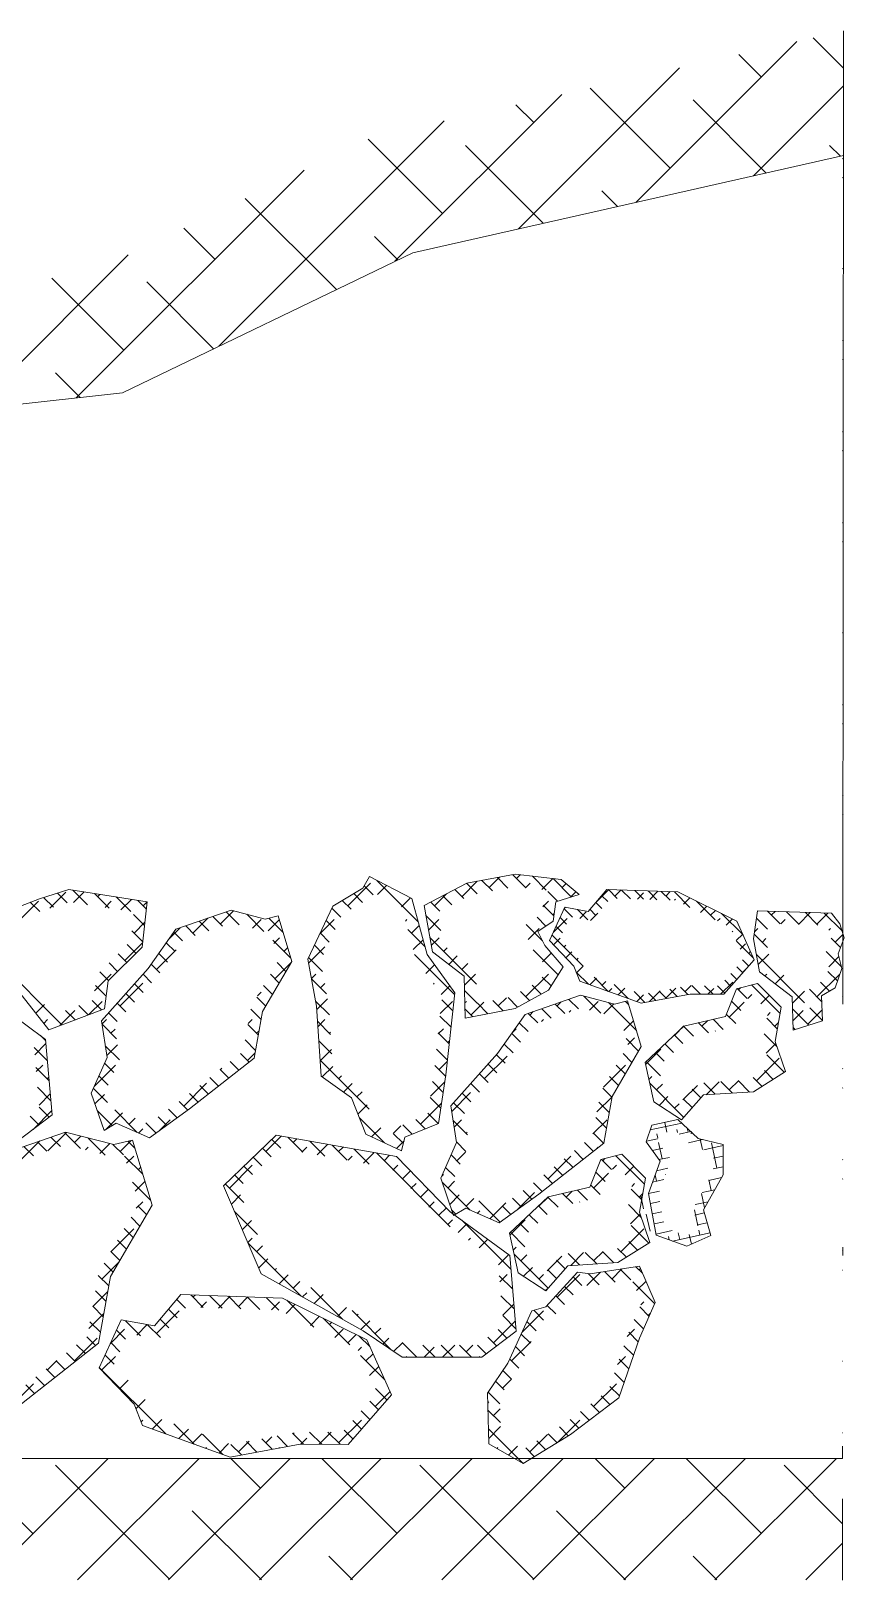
# Model space of a CAD drawing. Header units: inches. Extents: x 523 to 1492, y 69 to 539.
# Drawn here: x 1061.45 to 1071.48, y 179.98 to 199.08 of the extents above; entities that cross this region are included whole.
import ezdxf

# ---------------------------------------------------------------- set-up
doc = ezdxf.new("R2010")
doc.units = ezdxf.units.IN
doc.header["$MEASUREMENT"] = 0
doc.linetypes.add('ACAD_ISO10W100', pattern=[18, 12, -3, 0, -3])

# ---------------------------------------------------------------- blocks, each defined once
blk = doc.blocks.new('Полное обрушение')
at = {"color": 7, "linetype": 'ByBlock', "lineweight": 15}
for p, q in [((1978.844, -1385.265), (1979.185, -1384.924)), ((1979.351, -1385.207), (1979.672, -1384.886)), ((1979.578, -1384.98), (1979.487, -1384.89)), ((1979.793, -1385.214), (1980.05, -1384.957)), ((1980.251, -1385.205), (1979.993, -1384.946)), ((1975.3, -1385.692), (1975.684, -1385.307)), ((1975.893, -1385.412), (1975.785, -1385.304)), ((1975.792, -1385.513), (1976.009, -1385.296)), ((1976.292, -1385.496), (1976.089, -1385.293)), ((1976.117, -1385.502), (1976.335, -1385.285)), ((1976.443, -1385.491), (1976.66, -1385.274)), ((1976.596, -1385.486), (1976.443, -1385.333)), ((1976.768, -1385.48), (1976.986, -1385.263)), ((1977.151, -1385.412), (1977.001, -1385.262)), ((1977.093, -1385.469), (1977.311, -1385.252)), ((1977.622, -1385.569), (1977.305, -1385.252)), ((1978.237, -1385.435), (1978.119, -1385.317)), ((1978.228, -1385.432), (1978.677, -1384.983)), ((1978.455, -1385.205), (1978.356, -1385.105)), ((1978.569, -1385.54), (1978.807, -1385.301)), ((1978.953, -1385.253), (1978.682, -1384.982)), ((1979.356, -1385.207), (1979.241, -1385.092)), ((1980.172, -1385.284), (1980.429, -1385.027)), ((1980.925, -1385.429), (1980.545, -1385.049)), ((1980.55, -1385.355), (1980.806, -1385.099)), ((1980.879, -1385.475), (1981.101, -1385.253)), ((1982.001, -1386.044), (1983.018, -1385.027)), ((1983.007, -1385.371), (1982.785, -1385.149)), ((1983.114, -1385.38), (1983.333, -1385.161)), ((1983.739, -1385.654), (1983.177, -1385.092)), ((1990.158, -1385.625), (1990.519, -1385.264)), ((1990.497, -1385.571), (1990.235, -1385.309)), ((1990.656, -1385.576), (1990.895, -1385.337)), ((1991.087, -1385.713), (1990.691, -1385.317)), ((1974.678, -1385.999), (1975.141, -1385.536)), ((1975.043, -1385.819), (1974.886, -1385.662)), ((1975.463, -1385.611), (1975.307, -1385.454)), ((1975.684, -1385.517), (1975.658, -1385.491)), ((1977.329, -1385.548), (1977.478, -1385.399)), ((1977.474, -1385.718), (1977.623, -1385.569)), ((1978.399, -1385.718), (1978.371, -1385.69)), ((1978.656, -1385.902), (1978.922, -1385.636)), ((1978.928, -1385.677), (1978.792, -1385.541)), ((1981.175, -1385.628), (1981.397, -1385.406)), ((1981.599, -1385.654), (1981.301, -1385.356)), ((1981.471, -1385.782), (1981.693, -1385.559)), ((1982.417, -1385.679), (1982.195, -1385.457)), ((1983.372, -1385.571), (1983.591, -1385.352)), ((1983.653, -1385.739), (1983.872, -1385.521)), ((1983.905, -1385.937), (1984.13, -1385.711)), ((1988.783, -1385.654), (1988.685, -1385.556)), ((1988.703, -1385.734), (1988.917, -1385.519)), ((1989.335, -1385.756), (1989.072, -1385.494)), ((1989.09, -1385.795), (1989.451, -1385.434)), ((1989.722, -1385.695), (1989.568, -1385.541)), ((1989.624, -1385.71), (1989.985, -1385.349)), ((1989.905, -1385.429), (1989.847, -1385.371)), ((1990.997, -1385.684), (1991.236, -1385.445)), ((1991.333, -1385.797), (1991.565, -1385.566)), ((1991.805, -1385.981), (1991.365, -1385.541)), ((1971.558, -1386.265), (1971.991, -1385.832)), ((1972.169, -1386.103), (1971.902, -1385.835)), ((1972.145, -1386.127), (1972.456, -1385.816)), ((1972.626, -1386.11), (1972.336, -1385.82)), ((1972.61, -1386.111), (1972.921, -1385.8)), ((1973.06, -1386.096), (1972.955, -1385.99)), ((1973.075, -1386.095), (1973.386, -1385.784)), ((1973.292, -1385.878), (1973.204, -1385.79)), ((1973.393, -1386.225), (1973.659, -1385.96)), ((1973.991, -1386.372), (1974.52, -1385.843)), ((1974.412, -1386.13), (1974.255, -1385.974)), ((1974.622, -1386.026), (1974.558, -1385.962)), ((1974.793, -1385.884), (1974.675, -1385.766)), ((1977.752, -1386.014), (1977.571, -1385.833)), ((1977.618, -1385.888), (1977.767, -1385.739)), ((1977.818, -1386.002), (1978.077, -1385.743)), ((1978.019, -1385.966), (1977.858, -1385.805)), ((1978.2, -1385.934), (1978.405, -1385.729)), ((1978.666, -1386.299), (1978.329, -1385.962)), ((1978.345, -1386.103), (1978.504, -1385.945)), ((1978.68, -1385.878), (1978.648, -1385.846)), ((1978.854, -1386.153), (1979.07, -1385.937)), ((1981.441, -1386.26), (1981.813, -1385.888)), ((1981.747, -1386.251), (1981.489, -1385.993)), ((1982.317, -1386.028), (1982.279, -1385.99)), ((1984.049, -1386.241), (1984.274, -1386.016)), ((1984.429, -1386.344), (1984.075, -1385.99)), ((1985.335, -1386.303), (1985.681, -1385.956)), ((1985.702, -1386.27), (1985.427, -1385.995)), ((1985.804, -1386.283), (1986.223, -1385.863)), ((1986.089, -1386.208), (1985.871, -1385.99)), ((1986.208, -1385.878), (1986.199, -1385.869)), ((1986.412, -1386.124), (1986.732, -1385.803)), ((1986.882, -1386.103), (1986.555, -1385.776)), ((1986.83, -1386.154), (1987.066, -1385.918)), ((1987.164, -1386.269), (1987.4, -1386.033)), ((1987.555, -1386.327), (1987.188, -1385.96)), ((1989.007, -1386.327), (1988.739, -1386.059)), ((1988.748, -1386.137), (1989.019, -1385.866)), ((1971.72, -1386.552), (1971.529, -1386.36)), ((1971.589, -1386.683), (1971.823, -1386.448)), ((1971.874, -1386.257), (1971.832, -1386.215)), ((1973.387, -1386.68), (1973.715, -1386.353)), ((1973.516, -1386.552), (1973.427, -1386.462)), ((1973.706, -1386.292), (1973.629, -1386.215)), ((1974.16, -1386.508), (1974.001, -1386.349)), ((1974.257, -1386.291), (1974.243, -1386.276)), ((1977.935, -1387.142), (1978.701, -1386.376)), ((1978.444, -1386.319), (1978.602, -1386.16)), ((1978.666, -1386.613), (1978.505, -1386.453)), ((1978.939, -1386.517), (1979.342, -1386.114)), ((1979.287, -1386.486), (1979.017, -1386.215)), ((1980.561, -1387.589), (1981.713, -1386.437)), ((1981.678, -1386.631), (1981.486, -1386.439)), ((1981.831, -1386.663), (1982.26, -1386.234)), ((1982.123, -1386.732), (1981.879, -1386.488)), ((1982.167, -1386.327), (1981.976, -1386.136)), ((1984.193, -1386.546), (1984.418, -1386.321)), ((1985.564, -1386.581), (1985.422, -1386.439)), ((1987.498, -1386.384), (1987.734, -1386.148)), ((1987.812, -1386.519), (1988.027, -1386.304)), ((1988.137, -1386.46), (1987.874, -1386.197)), ((1988.794, -1386.541), (1989.065, -1386.269)), ((1990.787, -1388.589), (1992.903, -1386.472)), ((1971.566, -1387.155), (1971.943, -1386.778)), ((1972.474, -1388.043), (1973.66, -1386.857)), ((1973.616, -1387.1), (1973.358, -1386.842)), ((1973.736, -1386.941), (1974.153, -1386.524)), ((1973.85, -1386.826), (1973.807, -1386.783)), ((1974.063, -1386.725), (1973.929, -1386.591)), ((1978.359, -1386.934), (1978.21, -1386.786)), ((1978.408, -1386.669), (1978.364, -1386.625)), ((1978.551, -1387.354), (1979.165, -1386.74)), ((1978.935, -1387.031), (1978.722, -1386.818)), ((1981.104, -1387.839), (1982.09, -1386.853)), ((1981.374, -1386.776), (1981.288, -1386.69)), ((1984.705, -1387.069), (1984.3, -1386.664)), ((1984.337, -1386.851), (1984.562, -1386.626)), ((1985.141, -1386.946), (1985.589, -1386.497)), ((1985.31, -1386.776), (1985.219, -1386.685)), ((1988.453, -1387.225), (1987.965, -1386.737)), ((1987.997, -1386.783), (1988.213, -1386.568)), ((1988.183, -1387.046), (1988.398, -1386.831)), ((1989.232, -1387.001), (1988.796, -1386.565)), ((1988.961, -1386.822), (1989.173, -1386.61)), ((1989.186, -1387.047), (1989.398, -1386.834)), ((1971.875, -1387.155), (1971.627, -1386.907)), ((1973.853, -1387.138), (1974.002, -1386.989)), ((1974.008, -1387.298), (1973.898, -1387.189)), ((1974.001, -1387.305), (1974.149, -1387.156)), ((1978.098, -1387.302), (1977.936, -1387.14)), ((1978.094, -1386.984), (1978.056, -1386.946)), ((1980.925, -1387.225), (1980.779, -1387.079)), ((1981.248, -1387.099), (1981.037, -1386.888)), ((1981.813, -1387.32), (1981.598, -1387.105)), ((1984.361, -1387.276), (1984.706, -1386.931)), ((1985.535, -1387.45), (1985.124, -1387.039)), ((1985.261, -1387.274), (1985.481, -1387.055)), ((1988.368, -1387.31), (1988.584, -1387.095)), ((1989.411, -1387.271), (1989.623, -1387.059)), ((1972.169, -1387.899), (1971.608, -1387.337)), ((1971.664, -1387.506), (1971.899, -1387.271)), ((1971.861, -1387.758), (1972.079, -1387.54)), ((1973.197, -1387.579), (1972.983, -1387.365)), ((1973.079, -1388.306), (1973.781, -1387.605)), ((1973.451, -1387.384), (1973.404, -1387.337)), ((1974.148, -1387.472), (1974.297, -1387.323)), ((1974.545, -1387.835), (1974.243, -1387.534)), ((1974.295, -1387.639), (1974.444, -1387.49)), ((1974.443, -1387.806), (1974.624, -1387.625)), ((1974.729, -1387.834), (1974.94, -1387.623)), ((1975.045, -1387.832), (1975.256, -1387.621)), ((1975.422, -1387.769), (1975.274, -1387.621)), ((1976.822, -1387.94), (1977.172, -1387.591)), ((1977.314, -1387.763), (1977.663, -1387.414)), ((1977.465, -1387.612), (1977.372, -1387.519)), ((1977.767, -1387.6), (1977.603, -1387.436)), ((1977.806, -1387.586), (1978.103, -1387.288)), ((1978.726, -1387.628), (1978.943, -1387.411)), ((1979.353, -1387.899), (1978.792, -1387.337)), ((1978.972, -1387.831), (1979.193, -1387.61)), ((1980.86, -1387.609), (1980.588, -1387.337)), ((1981.439, -1387.844), (1981.224, -1387.629)), ((1981.626, -1387.582), (1981.606, -1387.562)), ((1984.259, -1387.828), (1984.633, -1387.453)), ((1984.412, -1387.674), (1984.307, -1387.569)), ((1984.634, -1387.447), (1984.524, -1387.337)), ((1985.427, -1387.557), (1985.646, -1387.338)), ((1985.593, -1387.84), (1985.812, -1387.621)), ((1988.573, -1387.555), (1988.785, -1387.342)), ((1988.785, -1387.792), (1988.997, -1387.579)), ((1989.351, -1388.123), (1988.79, -1387.562)), ((1989.979, -1387.748), (1989.568, -1387.337)), ((1989.635, -1387.495), (1989.848, -1387.283)), ((1989.695, -1387.884), (1989.961, -1387.619)), ((1972.05, -1388.018), (1972.357, -1387.711)), ((1972.774, -1388.054), (1972.481, -1387.762)), ((1973.557, -1388.072), (1973.344, -1387.86)), ((1973.87, -1387.936), (1973.772, -1387.838)), ((1973.892, -1387.942), (1974.14, -1387.694)), ((1974.047, -1388.237), (1974.278, -1388.006)), ((1974.108, -1387.726), (1974.056, -1387.674)), ((1974.857, -1387.833), (1974.715, -1387.691)), ((1975.351, -1387.841), (1975.531, -1387.66)), ((1975.616, -1387.89), (1975.796, -1387.709)), ((1975.893, -1387.927), (1975.649, -1387.682)), ((1975.881, -1387.939), (1976.061, -1387.759)), ((1976.297, -1388.016), (1976.035, -1387.754)), ((1976.146, -1387.988), (1976.327, -1387.808)), ((1976.412, -1388.037), (1976.68, -1387.768)), ((1976.612, -1388.016), (1976.443, -1387.848)), ((1976.679, -1387.769), (1976.679, -1387.769)), ((1976.814, -1388.088), (1976.891, -1388.011)), ((1977.074, -1387.85), (1976.91, -1387.686)), ((1977.305, -1387.766), (1977.229, -1387.691)), ((1977.501, -1388.299), (1977.92, -1387.88)), ((1977.78, -1388.226), (1977.565, -1388.011)), ((1977.901, -1387.899), (1977.89, -1387.887)), ((1978.053, -1388.196), (1978.289, -1387.96)), ((1979.261, -1387.991), (1979.482, -1387.77)), ((1979.55, -1388.151), (1979.787, -1387.914)), ((1980.027, -1388.123), (1979.825, -1387.921)), ((1979.908, -1388.243), (1980.164, -1387.986)), ((1980.549, -1388.05), (1980.857, -1387.742)), ((1980.849, -1388.047), (1980.813, -1388.011)), ((1981.148, -1388.244), (1981.42, -1387.972)), ((1981.457, -1388.311), (1981.157, -1388.011)), ((1984.192, -1388.343), (1984.531, -1388.004)), ((1984.502, -1388.213), (1984.236, -1387.947)), ((1985.758, -1388.124), (1985.978, -1387.904)), ((1985.961, -1387.876), (1985.871, -1387.786)), ((1988.997, -1388.029), (1989.209, -1387.816)), ((1990.118, -1388.336), (1989.793, -1388.011)), ((1989.809, -1388.219), (1990.042, -1387.986)), ((1972.036, -1388.481), (1972.345, -1388.171)), ((1972.394, -1388.572), (1972.044, -1388.222)), ((1972.369, -1388.597), (1972.77, -1388.196)), ((1972.763, -1388.492), (1972.506, -1388.235)), ((1973.393, -1388.358), (1973.323, -1388.287)), ((1974.333, -1388.399), (1973.965, -1388.032)), ((1974.174, -1388.558), (1974.405, -1388.327)), ((1976.62, -1388.731), (1977.312, -1388.039)), ((1977.424, -1388.319), (1977.178, -1388.074)), ((1978.276, -1388.273), (1978.238, -1388.235)), ((1978.387, -1388.311), (1978.622, -1388.076)), ((1978.575, -1388.123), (1978.477, -1388.025)), ((1978.72, -1388.427), (1978.956, -1388.191)), ((1979.054, -1388.542), (1979.29, -1388.306)), ((1979.248, -1388.348), (1979.163, -1388.262)), ((1980.284, -1388.315), (1980.541, -1388.058)), ((1980.7, -1388.348), (1980.38, -1388.028)), ((1980.661, -1388.387), (1980.845, -1388.203)), ((1981.192, -1388.649), (1981.464, -1388.377)), ((1985.759, -1388.123), (1985.756, -1388.12)), ((1985.872, -1388.459), (1986.131, -1388.2)), ((1989.209, -1388.266), (1989.421, -1388.053)), ((1989.421, -1388.503), (1989.633, -1388.29)), ((1990.135, -1388.342), (1990.368, -1388.11)), ((1990.461, -1388.466), (1990.693, -1388.233)), ((1990.84, -1388.609), (1990.467, -1388.235)), ((1991.43, -1388.3), (1991.216, -1388.087)), ((1972.71, -1388.705), (1972.759, -1388.656)), ((1973.21, -1388.624), (1973.12, -1388.534)), ((1973.148, -1388.686), (1973.406, -1388.428)), ((1974.481, -1388.7), (1974.731, -1388.45)), ((1974.68, -1388.747), (1974.67, -1388.736)), ((1974.846, -1388.785), (1975.096, -1388.535)), ((1975.007, -1388.624), (1974.864, -1388.481)), ((1975.21, -1388.869), (1975.458, -1388.621)), ((1975.68, -1388.848), (1975.448, -1388.616)), ((1976.935, -1388.728), (1976.694, -1388.487)), ((1978.962, -1388.51), (1978.912, -1388.46)), ((1979.292, -1388.753), (1979.508, -1388.537)), ((1979.672, -1388.771), (1979.585, -1388.684)), ((1981.511, -1388.814), (1981.381, -1388.684)), ((1984.16, -1388.824), (1984.482, -1388.502)), ((1984.188, -1388.797), (1984.164, -1388.773)), ((1984.474, -1388.634), (1984.3, -1388.46)), ((1985.984, -1388.797), (1985.922, -1388.735)), ((1985.94, -1388.84), (1986.199, -1388.581)), ((1986.195, -1388.559), (1986.096, -1388.46)), ((1989.438, -1388.934), (1989.797, -1388.576)), ((1989.576, -1388.797), (1989.475, -1388.696)), ((1989.798, -1388.569), (1989.688, -1388.46)), ((1991.234, -1388.553), (1991.14, -1388.46)), ((1973.16, -1389.123), (1973.475, -1388.808)), ((1973.422, -1389.284), (1973.186, -1389.049)), ((1975.477, -1389.051), (1975.69, -1388.839)), ((1975.709, -1389.269), (1975.921, -1389.057)), ((1976.566, -1389.234), (1976.875, -1388.925)), ((1976.83, -1389.073), (1976.667, -1388.909)), ((1979.478, -1389.016), (1979.693, -1388.801)), ((1979.663, -1389.28), (1979.878, -1389.065)), ((1981.269, -1389.021), (1981.227, -1388.98)), ((1981.236, -1389.055), (1981.508, -1388.782)), ((1984.128, -1389.305), (1984.45, -1388.983)), ((1986.009, -1389.221), (1986.267, -1388.962)), ((1989.369, -1389.452), (1989.716, -1389.106)), ((1989.678, -1389.348), (1989.415, -1389.085)), ((1991.142, -1389.476), (1991.471, -1389.146)), ((1991.455, -1389.329), (1991.178, -1389.052)), ((1991.184, -1388.984), (1991.316, -1388.852)), ((1972.972, -1389.761), (1973.407, -1389.325)), ((1973.659, -1389.971), (1973.098, -1389.41)), ((1975.94, -1389.487), (1976.152, -1389.274)), ((1976.397, -1389.565), (1976.017, -1389.185)), ((1976.027, -1389.849), (1976.383, -1389.492)), ((1976.732, -1389.517), (1976.951, -1389.298)), ((1980.371, -1389.919), (1979.81, -1389.358)), ((1979.854, -1389.538), (1980.067, -1389.325)), ((1981.279, -1389.46), (1981.552, -1389.188)), ((1981.494, -1389.695), (1981.282, -1389.483)), ((1983.211, -1390.671), (1984.418, -1389.464)), ((1984.412, -1389.47), (1984.135, -1389.193)), ((1986.208, -1389.47), (1986.019, -1389.281)), ((1986.17, -1389.508), (1986.384, -1389.295)), ((1986.421, -1389.706), (1986.635, -1389.492)), ((1989.507, -1389.764), (1989.734, -1389.536)), ((1973.247, -1389.934), (1973.465, -1389.717)), ((1973.523, -1390.108), (1973.74, -1389.89)), ((1976.315, -1389.933), (1976.241, -1389.859)), ((1977.435, -1390.126), (1976.891, -1389.582)), ((1976.897, -1389.801), (1977.117, -1389.582)), ((1977.063, -1390.084), (1977.282, -1389.865)), ((1980.066, -1389.775), (1980.279, -1389.562)), ((1980.278, -1390.012), (1980.491, -1389.799)), ((1981.324, -1389.864), (1981.595, -1389.593)), ((1983.963, -1389.919), (1983.89, -1389.846)), ((1984.366, -1389.873), (1984.107, -1389.614)), ((1986.673, -1389.904), (1986.886, -1389.69)), ((1986.882, -1389.695), (1986.842, -1389.655)), ((1986.924, -1390.101), (1987.138, -1389.888)), ((1989.986, -1390.105), (1989.463, -1389.582)), ((1989.645, -1390.075), (1989.872, -1389.847)), ((1991.099, -1389.967), (1991.429, -1389.638)), ((1991.147, -1389.919), (1991.107, -1389.879)), ((1991.42, -1389.742), (1991.26, -1389.582)), ((1973.833, -1390.247), (1974.116, -1389.963)), ((1974.333, -1390.195), (1974.1, -1389.962)), ((1974.256, -1390.273), (1974.539, -1389.989)), ((1974.899, -1390.312), (1974.578, -1389.992)), ((1974.679, -1390.298), (1974.962, -1390.015)), ((1975.034, -1390.392), (1975.247, -1390.179)), ((1975.477, -1390.441), (1975.119, -1390.083)), ((1975.454, -1390.87), (1976.293, -1390.031)), ((1976.129, -1390.195), (1975.982, -1390.048)), ((1977.224, -1390.372), (1977.448, -1390.148)), ((1980.49, -1390.249), (1980.703, -1390.036)), ((1980.702, -1390.486), (1980.915, -1390.273)), ((1981.174, -1390.723), (1980.708, -1390.256)), ((1981.701, -1390.351), (1981.344, -1389.994)), ((1981.383, -1390.254), (1981.647, -1389.99)), ((1983.514, -1390.368), (1983.384, -1390.238)), ((1983.843, -1390.248), (1983.628, -1390.033)), ((1987.175, -1390.299), (1987.389, -1390.085)), ((1987.78, -1390.593), (1987.218, -1390.031)), ((1987.427, -1390.497), (1987.64, -1390.283)), ((1989.665, -1390.503), (1990.01, -1390.158)), ((1989.971, -1390.538), (1989.735, -1390.303)), ((1991.057, -1390.459), (1991.386, -1390.129)), ((1991.348, -1390.569), (1991.071, -1390.292)), ((1975.244, -1390.631), (1975.457, -1390.419)), ((1975.68, -1390.644), (1975.571, -1390.535)), ((1976.06, -1390.575), (1975.843, -1390.358)), ((1977.594, -1390.734), (1977.223, -1390.363)), ((1977.292, -1390.753), (1977.551, -1390.494)), ((1980.863, -1390.774), (1981.127, -1390.51)), ((1981.943, -1391.042), (1981.423, -1390.522)), ((1981.442, -1390.645), (1981.705, -1390.381)), ((1983.487, -1390.79), (1983.256, -1390.559)), ((1987.68, -1390.693), (1987.894, -1390.478)), ((1987.94, -1390.881), (1988.155, -1390.666)), ((1988.928, -1391.24), (1989.48, -1390.688)), ((1991.099, -1390.866), (1991.344, -1390.621)), ((1975.505, -1391.011), (1976.281, -1391.18)), ((1975.869, -1391.232), (1975.92, -1390.997)), ((1977.692, -1391.281), (1977.34, -1390.929)), ((1977.361, -1391.134), (1977.619, -1390.875)), ((1980.782, -1391.304), (1981.14, -1390.946)), ((1981.115, -1391.112), (1980.932, -1390.929)), ((1981.509, -1391.026), (1981.764, -1390.771)), ((1981.828, -1391.156), (1982.058, -1390.926)), ((1982.147, -1391.287), (1982.377, -1391.056)), ((1982.831, -1391.5), (1983.45, -1390.881)), ((1988.399, -1391.212), (1988.116, -1390.929)), ((1988.201, -1391.069), (1988.416, -1390.854)), ((1988.462, -1391.257), (1988.713, -1391.007)), ((1989.127, -1391.042), (1988.977, -1390.892)), ((1989.7, -1391.166), (1989.29, -1390.756)), ((1989.544, -1391.074), (1989.913, -1390.704)), ((1991.498, -1391.168), (1991.035, -1390.705)), ((1991.354, -1391.059), (1991.568, -1390.845)), ((1974.99, -1391.419), (1975.339, -1391.495)), ((1974.995, -1391.665), (1975.052, -1391.405)), ((1975.272, -1391.275), (1975.261, -1391.216)), ((1975.279, -1391.222), (1975.565, -1391.284)), ((1975.348, -1391.237), (1975.37, -1391.138)), ((1975.606, -1391.245), (1975.623, -1391.167)), ((1976.096, -1391.384), (1976.12, -1391.275)), ((1976.102, -1391.401), (1976.376, -1391.461)), ((1977.433, -1391.51), (1977.687, -1391.256)), ((1980.82, -1391.266), (1980.792, -1391.238)), ((1982.539, -1391.638), (1982.351, -1391.45)), ((1982.367, -1391.515), (1982.615, -1391.268)), ((1982.614, -1391.264), (1982.427, -1391.077)), ((1983.149, -1391.35), (1982.924, -1391.125)), ((1984.846, -1391.731), (1985.216, -1391.36)), ((1985.086, -1391.491), (1984.994, -1391.399)), ((1985.759, -1391.715), (1985.376, -1391.332)), ((1985.392, -1391.633), (1985.612, -1391.413)), ((1988.892, -1391.256), (1988.79, -1391.154)), ((1989.351, -1391.715), (1989.074, -1391.438)), ((1989.716, -1391.799), (1990.136, -1391.38)), ((1990.474, -1391.491), (1990.316, -1391.333)), ((1990.324, -1391.641), (1990.723, -1391.241)), ((1991.131, -1391.699), (1990.672, -1391.24)), ((1990.821, -1391.592), (1991.057, -1391.356)), ((1991.817, -1391.936), (1991.332, -1391.451)), ((1974.48, -1391.568), (1974.961, -1391.673)), ((1974.482, -1391.828), (1974.722, -1391.881)), ((1974.636, -1392.122), (1974.771, -1391.501)), ((1975.97, -1391.633), (1976.226, -1391.688)), ((1975.985, -1391.896), (1976.073, -1391.489)), ((1976.423, -1392.52), (1977.125, -1391.819)), ((1977.616, -1391.655), (1977.565, -1391.603)), ((1977.684, -1391.708), (1977.898, -1391.494)), ((1977.935, -1391.906), (1978.149, -1391.692)), ((1978.799, -1392.389), (1978.238, -1391.827)), ((1980.825, -1391.71), (1981.059, -1391.476)), ((1981.045, -1391.94), (1980.833, -1391.728)), ((1980.963, -1392.021), (1981.19, -1391.794)), ((1981.213, -1393.567), (1983.032, -1391.748)), ((1982.841, -1391.94), (1982.707, -1391.806)), ((1983.347, -1391.997), (1983.088, -1391.738)), ((1983.207, -1392.022), (1983.578, -1391.651)), ((1983.728, -1391.929), (1983.626, -1391.827)), ((1983.754, -1391.925), (1984.124, -1391.554)), ((1983.963, -1391.715), (1983.851, -1391.603)), ((1984.491, -1391.794), (1984.232, -1391.535)), ((1984.3, -1391.828), (1984.67, -1391.457)), ((1984.872, -1391.726), (1984.749, -1391.603)), ((1985.629, -1391.845), (1985.842, -1391.633)), ((1988.794, -1392.273), (1989.242, -1391.824)), ((1988.988, -1391.63), (1989.159, -1391.459)), ((1989.189, -1392.002), (1989.014, -1391.827)), ((1989.271, -1391.795), (1989.528, -1391.539)), ((1989.85, -1391.765), (1989.604, -1391.519)), ((1990.206, -1391.671), (1990.137, -1391.603)), ((1991.155, -1391.707), (1991.391, -1391.471)), ((1991.489, -1391.823), (1991.725, -1391.587)), ((1974.484, -1392.089), (1974.725, -1392.141)), ((1975.809, -1391.857), (1976.065, -1391.913)), ((1975.846, -1392.125), (1976.122, -1392.186)), ((1976.9, -1392.286), (1976.688, -1392.074)), ((1977.214, -1392.15), (1977.116, -1392.052)), ((1977.236, -1392.156), (1977.484, -1391.908)), ((1977.452, -1391.94), (1977.4, -1391.887)), ((1978.187, -1392.103), (1978.4, -1391.89)), ((1978.438, -1392.301), (1978.652, -1392.087)), ((1981.101, -1392.333), (1981.328, -1392.105)), ((1982.392, -1392.389), (1982.193, -1392.19)), ((1982.627, -1392.175), (1982.504, -1392.052)), ((1985.859, -1392.065), (1986.071, -1391.852)), ((1986.088, -1392.284), (1986.3, -1392.072)), ((1986.657, -1392.613), (1986.096, -1392.052)), ((1988.902, -1392.164), (1988.844, -1392.106)), ((1974.525, -1392.358), (1974.838, -1392.426)), ((1974.776, -1392.672), (1974.832, -1392.415)), ((1975.901, -1392.279), (1975.904, -1392.268)), ((1975.947, -1392.407), (1976.223, -1392.468)), ((1976.125, -1392.446), (1976.159, -1392.288)), ((1976.737, -1392.572), (1976.667, -1392.501)), ((1977.677, -1392.613), (1977.309, -1392.246)), ((1977.391, -1392.45), (1977.622, -1392.219)), ((1977.518, -1392.772), (1977.749, -1392.541)), ((1978.69, -1392.499), (1978.903, -1392.285)), ((1978.941, -1392.696), (1979.155, -1392.483)), ((1980.72, -1393.162), (1981.414, -1392.468)), ((1981.269, -1392.613), (1981.104, -1392.448)), ((1981.422, -1392.317), (1981.381, -1392.276)), ((1982.183, -1392.629), (1982.055, -1392.501)), ((1986.301, -1392.969), (1986.759, -1392.512)), ((1986.317, -1392.504), (1986.529, -1392.292)), ((1988.6, -1392.916), (1989.048, -1392.467)), ((1988.981, -1392.692), (1988.74, -1392.451)), ((1974.691, -1392.654), (1975.004, -1392.722)), ((1974.856, -1392.95), (1975.169, -1393.018)), ((1974.942, -1393.103), (1975.019, -1392.749)), ((1976.041, -1392.948), (1976.276, -1392.999)), ((1976.048, -1392.689), (1976.322, -1392.749)), ((1976.444, -1393.123), (1976.513, -1392.802)), ((1976.554, -1392.838), (1976.464, -1392.748)), ((1976.492, -1392.9), (1976.75, -1392.642)), ((1977.825, -1392.914), (1978.075, -1392.664)), ((1978.024, -1392.96), (1978.014, -1392.95)), ((1978.189, -1392.999), (1978.44, -1392.749)), ((1978.35, -1392.838), (1978.208, -1392.695)), ((1978.554, -1393.083), (1978.802, -1392.835)), ((1979.024, -1393.062), (1978.792, -1392.83)), ((1979.557, -1393.146), (1979.136, -1392.725)), ((1979.199, -1392.888), (1979.413, -1392.673)), ((1979.459, -1393.076), (1979.674, -1392.861)), ((1980.233, -1393.373), (1979.841, -1392.981)), ((1979.981, -1393.452), (1980.505, -1392.929)), ((1980.82, -1393.062), (1980.631, -1392.874)), ((1981.224, -1393.017), (1980.988, -1392.782)), ((1981.74, -1393.084), (1981.606, -1392.95)), ((1981.943, -1392.838), (1981.749, -1392.644)), ((1986.608, -1393.014), (1986.38, -1392.785)), ((1988.954, -1393.114), (1988.79, -1392.95)), ((1974.947, -1393.229), (1975.182, -1393.281)), ((1975.105, -1393.548), (1975.191, -1393.153)), ((1975.994, -1393.197), (1976.229, -1393.249)), ((1976.286, -1393.68), (1976.377, -1393.26)), ((1976.504, -1393.337), (1976.819, -1393.022)), ((1976.766, -1393.498), (1976.53, -1393.262)), ((1978.821, -1393.265), (1979.033, -1393.053)), ((1979.052, -1393.483), (1979.265, -1393.271)), ((1979.72, -1393.264), (1979.935, -1393.049)), ((1980.546, -1393.238), (1980.483, -1393.174)), ((1981.074, -1393.257), (1981.177, -1393.155)), ((1981.494, -1393.287), (1981.305, -1393.099)), ((1985.963, -1393.756), (1986.535, -1393.184)), ((1988.696, -1393.268), (1988.916, -1393.049)), ((1988.862, -1393.551), (1989.081, -1393.332)), ((1974.806, -1393.719), (1975.734, -1393.921)), ((1974.877, -1393.474), (1975.112, -1393.525)), ((1975.056, -1393.773), (1975.082, -1393.652)), ((1975.552, -1393.881), (1975.588, -1393.719)), ((1975.741, -1393.662), (1976.136, -1393.748)), ((1975.948, -1393.447), (1976.182, -1393.498)), ((1976.315, -1393.975), (1976.751, -1393.539)), ((1977.003, -1394.185), (1976.442, -1393.623)), ((1979.284, -1393.701), (1979.496, -1393.488)), ((1979.741, -1393.779), (1979.361, -1393.399)), ((1979.37, -1394.063), (1979.727, -1393.706)), ((1979.715, -1394.616), (1980.922, -1393.409)), ((1981.019, -1393.71), (1980.805, -1393.496)), ((1981.277, -1393.52), (1981.157, -1393.399)), ((1986.339, -1393.642), (1986.11, -1393.413)), ((1989.576, -1394.185), (1989.014, -1393.623)), ((1989.028, -1393.835), (1989.247, -1393.615)), ((1975.267, -1393.999), (1975.319, -1393.759)), ((1975.81, -1393.893), (1975.828, -1393.811)), ((1976.591, -1394.148), (1976.809, -1393.931)), ((1976.867, -1394.322), (1977.084, -1394.104)), ((1979.659, -1394.146), (1979.585, -1394.073)), ((1980.502, -1394.092), (1980.288, -1393.877)), ((1980.761, -1393.901), (1980.708, -1393.848)), ((1984.89, -1395.278), (1986.197, -1393.971)), ((1985.984, -1394.185), (1985.841, -1394.042)), ((1986.204, -1393.956), (1986.096, -1393.848)), ((1989.193, -1394.118), (1989.413, -1393.899)), ((1977.177, -1394.46), (1977.46, -1394.177)), ((1977.677, -1394.409), (1977.444, -1394.176)), ((1977.6, -1394.486), (1977.883, -1394.203)), ((1978.242, -1394.526), (1977.922, -1394.206)), ((1978.023, -1394.512), (1978.306, -1394.229)), ((1978.378, -1394.606), (1978.591, -1394.393)), ((1978.821, -1394.655), (1978.463, -1394.297)), ((1978.798, -1395.084), (1979.637, -1394.245)), ((1979.473, -1394.409), (1979.326, -1394.262)), ((1980.025, -1394.512), (1979.771, -1394.258)), ((1985.934, -1394.584), (1985.706, -1394.356)), ((1989.359, -1394.401), (1989.578, -1394.182)), ((1989.8, -1394.858), (1989.381, -1394.439)), ((1989.525, -1394.685), (1989.744, -1394.465)), ((1976.473, -1394.715), (1976.634, -1394.555)), ((1976.554, -1394.634), (1976.522, -1394.602)), ((1976.759, -1394.878), (1977.022, -1394.615)), ((1977.228, -1394.858), (1976.978, -1394.608)), ((1977.148, -1394.938), (1977.411, -1394.676)), ((1977.84, -1395.021), (1977.51, -1394.691)), ((1977.536, -1394.999), (1977.813, -1394.722)), ((1977.967, -1395.017), (1978.18, -1394.805)), ((1978.575, -1395.307), (1978.014, -1394.746)), ((1978.588, -1394.845), (1978.801, -1394.632)), ((1979.024, -1394.858), (1978.915, -1394.749)), ((1979.404, -1394.789), (1979.187, -1394.572)), ((1979.672, -1395.108), (1980.002, -1394.778)), ((1979.989, -1394.926), (1979.81, -1394.746)), ((1985.429, -1394.977), (1985.208, -1394.756)), ((1985.535, -1394.634), (1985.496, -1394.595)), ((1989.632, -1395.027), (1989.89, -1394.768)), ((1976.175, -1395.462), (1976.707, -1394.93)), ((1976.615, -1395.143), (1976.387, -1394.915)), ((1978.182, -1395.251), (1978.394, -1395.039)), ((1978.396, -1395.486), (1978.609, -1395.273)), ((1978.859, -1395.143), (1978.78, -1395.063)), ((1979.63, -1395.599), (1979.96, -1395.27)), ((1979.697, -1395.083), (1979.676, -1395.062)), ((1983.871, -1395.848), (1984.651, -1395.068)), ((1984.565, -1395.46), (1984.344, -1395.24)), ((1984.853, -1395.299), (1984.749, -1395.195)), ((1985.086, -1395.083), (1984.92, -1394.918)), ((1986.836, -1395.578), (1987.146, -1395.267)), ((1987.301, -1395.562), (1987.611, -1395.251)), ((1987.555, -1395.307), (1987.503, -1395.255)), ((1990.025, -1395.532), (1989.656, -1395.163)), ((1989.7, -1395.408), (1989.958, -1395.149)), ((1976.312, -1395.775), (1976.54, -1395.547)), ((1976.516, -1395.494), (1976.442, -1395.42)), ((1978.611, -1395.72), (1978.823, -1395.508)), ((1978.91, -1395.87), (1979.151, -1395.629)), ((1979.444, -1396.176), (1978.912, -1395.644)), ((1979.918, -1395.752), (1979.641, -1395.475)), ((1982.665, -1396.605), (1983.632, -1395.638)), ((1983.989, -1395.782), (1983.769, -1395.562)), ((1984.574, -1396.043), (1985.236, -1395.382)), ((1985.259, -1395.705), (1985.035, -1395.481)), ((1985.622, -1395.619), (1985.422, -1395.42)), ((1985.441, -1395.625), (1985.752, -1395.315)), ((1985.906, -1395.609), (1986.217, -1395.299)), ((1986.433, -1395.532), (1986.2, -1395.299)), ((1986.371, -1395.594), (1986.682, -1395.283)), ((1986.925, -1395.575), (1986.634, -1395.284)), ((1987.359, -1395.56), (1987.218, -1395.42)), ((1987.737, -1395.574), (1987.95, -1395.361)), ((1988.453, -1396.205), (1987.892, -1395.644)), ((1987.944, -1395.817), (1988.156, -1395.604)), ((1989.768, -1395.789), (1990.027, -1395.53)), ((1976.33, -1395.756), (1976.283, -1395.71)), ((1976.448, -1396.087), (1976.676, -1395.859)), ((1979.094, -1396.135), (1979.321, -1395.909)), ((1979.588, -1396.091), (1979.917, -1395.761)), ((1980.146, -1396.43), (1979.605, -1395.888)), ((1983.413, -1396.104), (1983.193, -1395.885)), ((1983.514, -1395.756), (1983.481, -1395.723)), ((1983.687, -1396.482), (1984.348, -1395.82)), ((1984.188, -1395.981), (1984.133, -1395.926)), ((1984.658, -1396.002), (1984.434, -1395.778)), ((1988.15, -1396.06), (1988.363, -1395.847)), ((1988.356, -1396.303), (1988.674, -1395.984)), ((1988.939, -1396.242), (1988.68, -1395.983)), ((1988.85, -1396.258), (1989.221, -1395.886)), ((1990.125, -1396.081), (1989.754, -1395.71)), ((1989.836, -1396.169), (1990.095, -1395.911)), ((1976.579, -1396.405), (1976.812, -1396.172)), ((1976.853, -1396.279), (1976.667, -1396.093)), ((1979.697, -1396.879), (1979.215, -1396.396)), ((1979.236, -1396.442), (1979.462, -1396.216)), ((1979.812, -1396.315), (1980.027, -1396.101)), ((1980.068, -1396.508), (1980.282, -1396.294)), ((1982.874, -1396.463), (1982.728, -1396.318)), ((1983.065, -1396.205), (1982.926, -1396.066)), ((1983.189, -1396.53), (1983.461, -1396.259)), ((1983.739, -1396.43), (1983.532, -1396.223)), ((1984.057, -1396.299), (1983.851, -1396.093)), ((1989.214, -1396.343), (1989.44, -1396.116)), ((1989.591, -1396.445), (1989.239, -1396.093)), ((1990.474, -1396.879), (1989.913, -1396.318)), ((1989.957, -1396.498), (1990.17, -1396.284)), ((1976.694, -1396.74), (1976.93, -1396.503)), ((1977.088, -1396.963), (1976.891, -1396.767)), ((1979.378, -1396.75), (1979.604, -1396.524)), ((1980.323, -1396.702), (1980.538, -1396.487)), ((1980.504, -1396.787), (1980.483, -1396.767)), ((1980.82, -1396.654), (1980.653, -1396.487)), ((1980.687, -1396.787), (1980.987, -1396.487)), ((1981.402, -1396.787), (1981.102, -1396.487)), ((1981.136, -1396.787), (1981.437, -1396.487)), ((1981.586, -1396.787), (1981.886, -1396.487)), ((1981.851, -1396.787), (1981.606, -1396.542)), ((1982.035, -1396.787), (1982.397, -1396.425)), ((1982.299, -1396.787), (1982.279, -1396.767)), ((1982.607, -1396.645), (1982.391, -1396.429)), ((1982.825, -1397.344), (1983.42, -1396.748)), ((1983.29, -1396.879), (1983.112, -1396.702)), ((1983.478, -1396.619), (1983.402, -1396.542)), ((1989.355, -1396.651), (1989.581, -1396.424)), ((1989.806, -1397.109), (1989.463, -1396.767)), ((1989.496, -1396.958), (1989.723, -1396.732)), ((1990.208, -1396.696), (1990.422, -1396.482)), ((1990.459, -1396.893), (1990.673, -1396.68)), ((1976.809, -1397.074), (1977.045, -1396.838)), ((1976.923, -1397.408), (1977.159, -1397.172)), ((1979.519, -1397.057), (1979.745, -1396.831)), ((1979.698, -1397.328), (1979.914, -1397.112)), ((1983.2, -1397.239), (1982.973, -1397.012)), ((1988.226, -1398.678), (1989.864, -1397.04)), ((1990.711, -1397.091), (1990.924, -1396.877)), ((1991.147, -1397.103), (1990.91, -1396.866)), ((1990.962, -1397.289), (1991.176, -1397.075)), ((1977.038, -1397.742), (1977.274, -1397.506)), ((1977.677, -1398.001), (1977.116, -1397.44)), ((1979.922, -1397.552), (1979.699, -1397.33)), ((1979.88, -1397.594), (1980.096, -1397.378)), ((1982.77, -1397.847), (1983.056, -1397.562)), ((1982.841, -1397.328), (1982.834, -1397.322)), ((1989.366, -1397.567), (1989.154, -1397.355)), ((1991.213, -1397.486), (1991.427, -1397.273)), ((1991.465, -1397.684), (1991.678, -1397.47)), ((1992.045, -1398.001), (1991.484, -1397.44)), ((1977.275, -1397.954), (1977.489, -1397.74)), ((1977.53, -1398.148), (1977.744, -1397.934)), ((1979.987, -1397.936), (1980.278, -1397.645)), ((1980.288, -1397.918), (1980.259, -1397.889)), ((1983.065, -1398.001), (1982.695, -1397.632)), ((1982.981, -1398.086), (1983.193, -1397.873)), ((1988.96, -1398.059), (1988.729, -1397.828)), ((1977.785, -1398.342), (1978, -1398.128)), ((1978.041, -1398.536), (1978.255, -1398.322)), ((1979.973, -1398.4), (1980.283, -1398.09)), ((1980.146, -1398.226), (1979.983, -1398.063)), ((1983.191, -1398.324), (1983.404, -1398.112)), ((1988.56, -1398.557), (1988.326, -1398.323)), ((1978.563, -1398.887), (1978.014, -1398.338)), ((1978.3, -1398.725), (1978.518, -1398.507)), ((1978.578, -1398.897), (1978.796, -1398.679)), ((1979.248, -1399.124), (1978.815, -1398.691)), ((1979.41, -1399.411), (1980.268, -1398.553)), ((1980.261, -1398.789), (1979.97, -1398.498)), ((1983.401, -1398.563), (1983.614, -1398.351)), ((1983.963, -1398.899), (1983.402, -1398.338)), ((1983.612, -1398.802), (1983.824, -1398.589)), ((1983.927, -1398.935), (1984.229, -1398.634)), ((1984.445, -1398.932), (1984.147, -1398.634)), ((1984.379, -1398.933), (1984.68, -1398.631)), ((1984.83, -1398.93), (1985.101, -1398.659)), ((1985.086, -1398.675), (1985.063, -1398.652)), ((1986.822, -1399.184), (1987.32, -1398.685)), ((1987.555, -1398.899), (1987.336, -1398.68)), ((1987.524, -1398.931), (1988.023, -1398.432)), ((1987.9, -1398.795), (1987.667, -1398.563)), ((1988.004, -1398.45), (1987.996, -1398.442)), ((1988.834, -1398.382), (1988.79, -1398.338)), ((1978.855, -1399.068), (1979.073, -1398.85)), ((1979.133, -1399.24), (1979.351, -1399.022)), ((1979.774, -1399.2), (1979.554, -1398.981)), ((1980.058, -1399.036), (1980.034, -1399.012)), ((1984.892, -1398.93), (1984.749, -1398.787)), ((1985.223, -1398.987), (1985.48, -1398.729)), ((1985.437, -1399.026), (1985.422, -1399.012)), ((1985.602, -1399.057), (1985.859, -1398.799)), ((1985.759, -1398.899), (1985.614, -1398.754)), ((1985.981, -1399.127), (1986.238, -1398.869)), ((1986.433, -1399.124), (1986.165, -1398.856)), ((1986.36, -1399.197), (1986.618, -1398.939)), ((1986.91, -1399.152), (1986.676, -1398.918)), ((1987.24, -1399.033), (1987.218, -1399.012))]:
    blk.add_line(p, q, dxfattribs=at)
for points in [[(1979.613, -1384.875), (1978.478, -1385.005), (1978.034, -1385.37), (1978.608, -1385.553), (1978.674, -1386.035), (1979.052, -1386.283), (1978.882, -1386.635), (1978.426, -1387.156), (1978.791, -1387.73), (1979.613, -1388.186), (1980.84, -1388.421), (1980.866, -1387.391), (1981.649, -1386.791), (1981.858, -1385.644), (1980.801, -1385.097), (1979.613, -1384.875)], [(1983.199, -1384.933), (1982.157, -1385.476), (1981.78, -1386.851), (1981.1, -1387.803), (1981.319, -1389.824), (1981.498, -1391.022), (1982.329, -1391.361), (1982.412, -1391.698), (1983.289, -1391.284), (1983.647, -1390.389), (1984.391, -1389.855), (1984.507, -1388.13), (1984.724, -1386.968), (1984.106, -1385.662), (1983.367, -1385.217), (1983.199, -1384.933)], [(1973.717, -1386.983), (1974.145, -1386.028), (1975.598, -1385.31), (1977.352, -1385.25), (1977.811, -1385.79), (1978.385, -1385.687), (1978.764, -1386.512), (1978.161, -1387.141), (1978.016, -1387.51), (1976.506, -1388.054), (1975.297, -1387.831), (1974.469, -1387.836), (1973.717, -1386.983)], [(1985.456, -1385.901), (1985.116, -1387.026), (1985.836, -1388.257), (1986.042, -1389.408), (1987.64, -1390.664), (1988.622, -1391.373), (1989.445, -1391.016), (1989.745, -1391.192), (1990.062, -1390.275), (1989.671, -1389.394), (1989.81, -1388.488), (1988.657, -1387.199), (1987.977, -1386.232), (1986.612, -1385.761), (1985.777, -1385.98), (1985.456, -1385.901)], [(1991.026, -1390.811), (1991.187, -1388.947), (1992.652, -1387.867), (1993.982, -1386.505), (1996.947, -1385.978), (1998.248, -1387.225), (1997.315, -1389.398), (1994.802, -1390.804), (1993.84, -1391.456), (1991.879, -1391.456), (1991.026, -1390.811)], [(1973.636, -1387.569), (1973.051, -1388.153), (1973.204, -1388.996), (1972.943, -1389.743), (1973.733, -1390.24), (1974.968, -1390.316), (1975.509, -1390.933), (1976.191, -1390.489), (1976.408, -1389.516), (1975.455, -1388.618), (1974.426, -1388.38), (1974.156, -1387.698), (1973.636, -1387.569)], [(1976.841, -1387.999), (1976.502, -1389.124), (1977.221, -1390.355), (1977.427, -1391.506), (1979.025, -1392.763), (1980.007, -1393.471), (1980.83, -1393.114), (1981.13, -1393.29), (1981.447, -1392.374), (1981.057, -1391.493), (1981.195, -1390.587), (1980.042, -1389.298), (1979.362, -1388.331), (1977.997, -1387.86), (1977.162, -1388.078), (1976.841, -1387.999)], [(1976.242, -1391.067), (1975.596, -1390.926), (1975.095, -1391.394), (1974.479, -1391.541), (1974.486, -1392.288), (1974.969, -1393.152), (1974.788, -1393.783), (1975.382, -1394.05), (1976.131, -1393.775), (1976.323, -1392.745), (1976.038, -1391.95), (1976.38, -1391.473), (1976.242, -1391.067)], [(1979.583, -1396.141), (1979.744, -1394.278), (1981.209, -1393.198), (1982.539, -1391.836), (1985.504, -1391.309), (1986.805, -1392.556), (1985.872, -1394.729), (1983.359, -1396.135), (1982.397, -1396.787), (1980.435, -1396.787), (1979.583, -1396.141)], [(1989.048, -1391.431), (1988.562, -1393.039), (1989.591, -1394.797), (1989.885, -1396.441), (1992.168, -1398.237), (1993.571, -1399.249), (1994.746, -1398.739), (1995.174, -1398.991), (1995.627, -1397.681), (1995.07, -1396.422), (1995.268, -1395.128), (1993.62, -1393.287), (1992.649, -1391.906), (1990.699, -1391.232), (1989.506, -1391.544), (1989.048, -1391.431)], [(1976.98, -1391.782), (1976.395, -1392.367), (1976.548, -1393.21), (1976.287, -1393.957), (1977.077, -1394.454), (1978.312, -1394.53), (1978.853, -1395.147), (1979.535, -1394.703), (1979.752, -1393.73), (1978.799, -1392.832), (1977.77, -1392.594), (1977.5, -1391.912), (1976.98, -1391.782)], [(1976.548, -1394.541), (1977.759, -1394.73), (1978.072, -1394.686), (1978.854, -1395.541), (1979.198, -1395.643), (1979.793, -1396.936), (1980.296, -1397.671), (1980.257, -1398.921), (1979.41, -1399.411), (1978.243, -1398.69), (1977.053, -1397.785), (1976.548, -1396.317), (1976.162, -1395.433), (1976.548, -1394.541)], [(1982.657, -1397.718), (1983.268, -1396.354), (1985.344, -1395.328), (1987.85, -1395.243), (1988.505, -1396.014), (1989.326, -1395.868), (1989.866, -1397.045), (1989.006, -1397.944), (1988.799, -1398.471), (1986.641, -1399.249), (1984.915, -1398.93), (1983.731, -1398.937), (1982.657, -1397.718)]]:
    blk.add_lwpolyline(points, dxfattribs=at)
for points in [[(1991.111, -1388.712), (1991.763, -1387.87), (1991.763, -1387.87), (1991.763, -1387.87), (1991.763, -1387.87), (1992.363, -1387.311), (1993.102, -1386.712), (1992.433, -1385.904), (1991.336, -1385.477), (1990.615, -1385.249), (1988.683, -1385.556), (1988.808, -1386.67), (1989.641, -1387.5), (1989.739, -1388.193)], [(1971.811, -1385.838), (1971.609, -1386.098), (1971.609, -1386.098), (1971.503, -1386.445), (1971.645, -1386.836), (1971.555, -1387.199), (1971.723, -1387.674), (1972.054, -1387.877), (1972.036, -1388.492), (1972.757, -1388.72), (1972.778, -1387.9), (1973.583, -1387.283), (1973.731, -1386.468), (1973.632, -1385.776)]]:
    blk.add_lwpolyline(points, close=True, dxfattribs=at)

msp = doc.modelspace()

# ---------------------------------------------------------------- hatches: boundary and pattern name
at = {"linetype": 'ByBlock', "lineweight": 15}
h = msp.add_hatch(dxfattribs=at)
h.set_pattern_fill('ANSI38', scale=0.25, style=0)
h.set_pattern_definition([(45, (-1044.9561, 4030.2733), (-0.56126601, 0.56126601), []), (135, (-1044.9561, 4030.2733), (-1.68379802, 0.56126601), [1.984375, -1.190625])])
h.paths.add_polyline_path([(1071.458, 197.54), (1066.16, 196.346), (1062.581, 194.619), (1059.686, 194.297), (1056.992, 192.49), (1053.655, 192.409), (1051.122, 190.401), (1048.906, 189.477), (1007.554, 189.477), (1007.554, 181.477), (1071.458, 181.477)], flags=16)
h.paths.add_polyline_path([(1071.47, 199.08), (1065.662, 197.771), (1062.16, 196.081), (1059.156, 195.748), (1056.519, 193.979), (1053.117, 193.897), (1050.353, 191.706), (1048.606, 190.977), (1006.054, 190.977), (1006.054, 179.977), (1071.458, 179.978)])

# ---------------------------------------------------------------- linework, layer by layer
at = {"color": 7, "linetype": 'ACAD_ISO10W100', "lineweight": 15}
msp.add_line((1071.47, 199.08), (1071.458, 179.977), dxfattribs=at)
at = {"color": 7, "linetype": 'ByBlock', "lineweight": 15}
msp.add_lwpolyline([(1071.469, 197.543), (1066.16, 196.346), (1062.581, 194.619), (1059.686, 194.297), (1056.992, 192.49), (1053.655, 192.409), (1051.122, 190.401), (1048.906, 189.477), (1007.554, 189.477), (1007.554, 181.477), (1071.458, 181.477), (1071.459, 181.629)], dxfattribs=at)

# ---------------------------------------------------------------- block references
at = {"color": 7, "linetype": 'ByBlock', "lineweight": 15, "xscale": -0.5, "yscale": 0.5, "zscale": 0.5}
msp.add_blockref('Полное обрушение', (2057.227, 881.118), dxfattribs=at)

doc.saveas('drawing.dxf')
